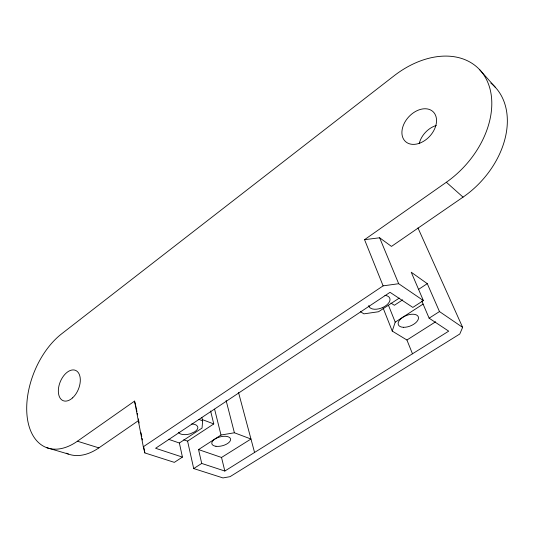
<?xml version="1.0" encoding="UTF-8"?>
<svg xmlns="http://www.w3.org/2000/svg" width="534" height="534" viewBox="0 0 534 534"><rect width="100%" height="100%" fill="white"/><g stroke="black" fill="none" stroke-linecap="round" stroke-linejoin="round"><path stroke-width="0.8" d="M201.859 417.568L202.626 420.799L202.059 428.054L179.371 443.006L168.39 439.242M412.495 353.822L406.921 340.018L392.236 331.08L395.213 322.149L423.095 304.086M417.962 227.938L462.631 327.375L459.781 334.01L230.067 476.662L222.985 477.93L193.702 468.558L187.588 441.137L183.756 439.802M179.371 443.006L182.428 457.097L155.588 448.28L390.04 292.318L412.842 307.41L423.369 300.569L398.684 283.714L383.118 285.857L364.555 239.673L446.357 182.254A81.415 57.345 -47.3 0 0 486.688 79.94A81.415 57.345 -47.3 0 0 394.125 75.768L61.657 333.817A65.575 39.309 -67.9 0 0 27.408 418.643A65.575 39.309 -67.9 0 0 77.41 441.217L134.561 401.101L135.956 406.761M66.243 453.186A64.227 39.509 -68.1 0 0 98.883 447.879L138.466 420.625M490.833 83.11A79.386 57.118 -46.7 0 1 463.045 197.133L391.475 246.414L379.634 237.784L364.555 239.673M182.428 457.097L174.331 462.364L144.861 452.932L143.312 446.764L383.118 285.857M399.258 298.092L378.539 311.743L363.921 313.852L360.41 311.716M187.588 441.137L213.767 423.936L210.61 410.993M402.669 299.828L394.366 305.281L390.915 303.052M418.543 289.401L427.28 283.661L439.475 311.569L462.631 327.375M198.541 449.581L220.996 435.036L234.399 432.774L250.967 439.021L221.523 457.464L198.541 449.581L201.718 463.439L224.834 471.035L448.707 331.153L429.116 318.184L421.787 301.016M193.702 468.558L201.718 463.439M429.116 318.184L439.475 311.569M406.921 340.018L435.651 321.782M46.872 447.732L68.412 454.08M77.41 441.217L98.883 447.879M198.855 419.377L202.626 420.799M202.446 419.651L213.767 423.936M427.28 283.661L411.233 272.227L423.369 300.569M446.357 182.254L463.045 197.133M479.819 69.867L495.292 87.269M379.634 237.784L398.684 283.714M388.445 305.228L395.213 322.149M383.092 307.944L392.236 331.08M238.531 392.517L254.611 452.638M226.116 400.533L234.399 432.774M214.601 409.178L220.996 435.036M221.523 457.464L224.834 471.035M136.157 407.569L136.931 411.621M137.245 413.236L137.552 414.858M138.333 418.91L139.107 422.961M140.976 432.68L141.75 436.732M142.064 438.354L142.371 439.969M143.613 446.451L144.861 452.932M134.561 401.101L143.312 446.764M384.927 295.375A11.167 6.101 -21.2 0 1 384.914 306.302A11.167 6.101 -21.2 0 1 368.754 305.541M178.403 432.253A10.059 4.933 -13.5 0 0 190.244 433.815L194.703 431.786L196.325 430.484A10.059 4.933 -13.5 0 0 197.573 426.466L196.672 425.398A10.059 4.933 -13.5 0 0 191.646 423.983M419.217 143.606A19.811 14.238 -46.8 0 1 436.265 125.477M72.531 397.903A16.374 9.806 -67.8 0 0 76.816 371.097A16.374 9.806 -67.8 0 0 58.62 387.557A16.374 9.806 -67.8 0 0 72.531 397.903M419.777 143.139A20.319 14.291 -47.4 0 0 433.928 112.614A20.319 14.291 -47.4 0 0 403.958 123.941A20.319 14.291 -47.4 0 0 419.777 143.139M403.504 327.302A10.74 5.6 -21.7 0 0 418.502 317.743A10.74 5.6 -21.7 0 0 402.95 317.236A10.74 5.6 -21.7 0 0 403.504 327.302M215.956 446.284A9.665 4.592 -14.6 0 0 230.595 439.769A9.665 4.592 -14.6 0 0 217.018 437.94A9.665 4.592 -14.6 0 0 215.956 446.284"/></g></svg>
